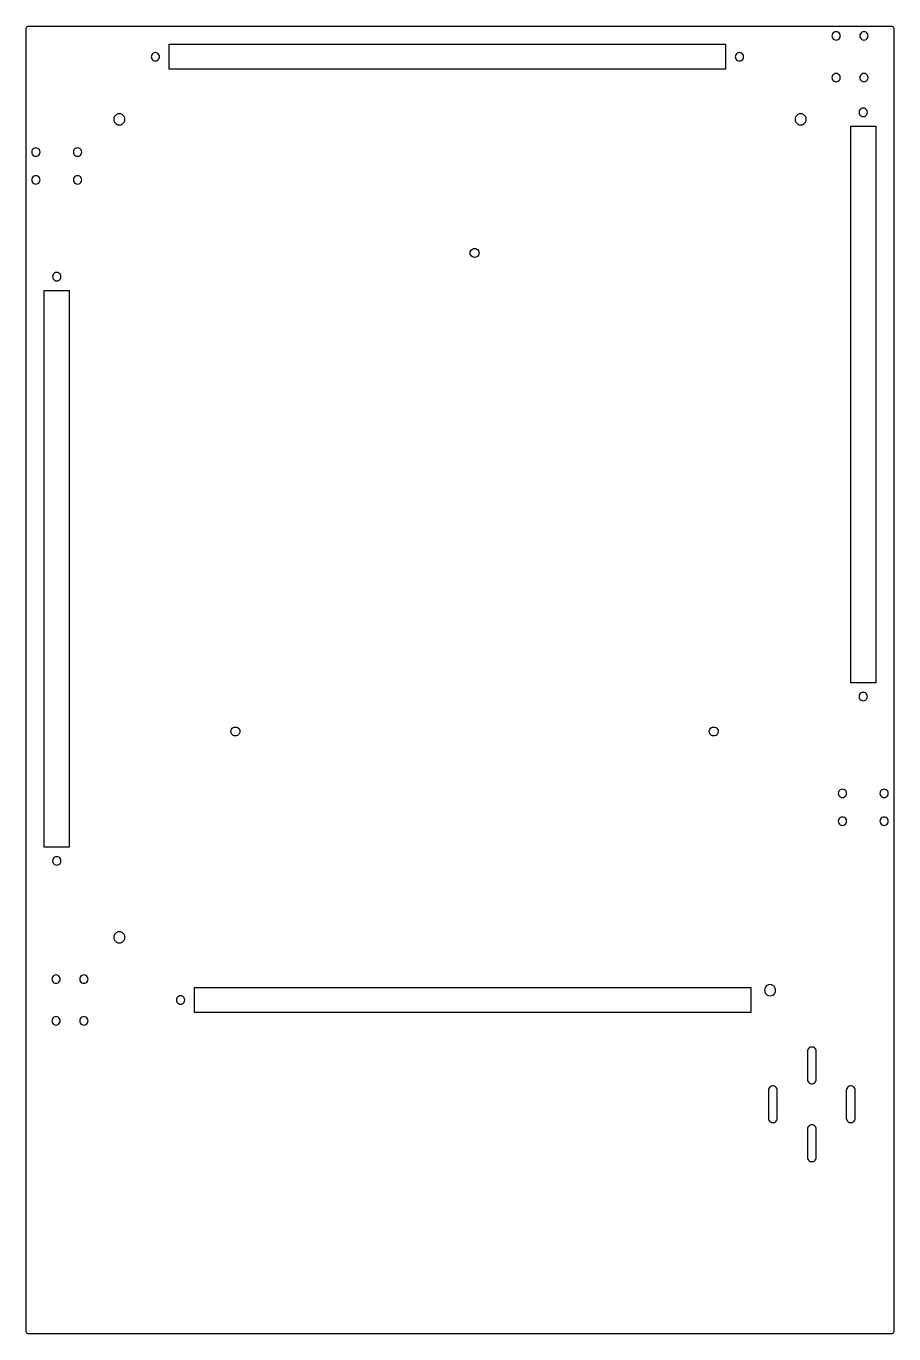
# Model space of a CAD drawing. Extents: x 0 to 312, y 0 to 470.
import ezdxf

# ---------------------------------------------------------------- set-up
doc = ezdxf.new("R2010")
doc.units = 0
doc.layers.add('GROUP0', color=18, linetype='CONTINUOUS')

msp = doc.modelspace()

# ---------------------------------------------------------------- linework, layer by layer
at = {"layer": 'GROUP0'}
for points in [[(0.29, 0.29), (0.13, 0.5), (0.03, 0.74), (0, 1), (0, 469), (0.03, 469.26), (0.13, 469.5), (0.29, 469.71), (0.5, 469.87), (0.74, 469.97), (1, 470), (311, 470), (311.26, 469.97), (311.5, 469.87), (311.71, 469.71), (311.87, 469.5), (311.97, 469.26), (312, 469), (312, 1), (311.97, 0.74), (311.87, 0.5), (311.71, 0.29), (311.5, 0.13), (311.26, 0.03), (311, 0), (1, 0), (0.74, 0.03), (0.5, 0.13)], [(289.95, 465.75), (290.19, 465.44), (290.5, 465.2), (290.86, 465.05), (291.25, 465), (291.64, 465.05), (292, 465.2), (292.31, 465.44), (292.55, 465.75), (292.7, 466.11), (292.75, 466.5), (292.7, 466.89), (292.55, 467.25), (292.31, 467.56), (292, 467.8), (291.64, 467.95), (291.25, 468), (290.86, 467.95), (290.5, 467.8), (290.19, 467.56), (289.95, 467.25), (289.8, 466.89), (289.75, 466.5), (289.8, 466.11)], [(299.95, 465.75), (300.19, 465.44), (300.5, 465.2), (300.86, 465.05), (301.25, 465), (301.64, 465.05), (302, 465.2), (302.31, 465.44), (302.55, 465.75), (302.7, 466.11), (302.75, 466.5), (302.7, 466.89), (302.55, 467.25), (302.31, 467.56), (302, 467.8), (301.64, 467.95), (301.25, 468), (300.86, 467.95), (300.5, 467.8), (300.19, 467.56), (299.95, 467.25), (299.8, 466.89), (299.75, 466.5), (299.8, 466.11)], [(51.47, 454.5), (51.47, 463.5), (251.47, 463.5), (251.47, 454.5)], [(45.02, 458.61), (45.17, 458.25), (45.41, 457.94), (45.72, 457.7), (46.08, 457.55), (46.47, 457.5), (46.86, 457.55), (47.22, 457.7), (47.53, 457.94), (47.77, 458.25), (47.92, 458.61), (47.97, 459), (47.92, 459.39), (47.77, 459.75), (47.53, 460.06), (47.22, 460.3), (46.86, 460.45), (46.47, 460.5), (46.08, 460.45), (45.72, 460.3), (45.41, 460.06), (45.17, 459.75), (45.02, 459.39), (44.97, 459)], [(255.17, 458.25), (255.41, 457.94), (255.72, 457.7), (256.08, 457.55), (256.47, 457.5), (256.86, 457.55), (257.22, 457.7), (257.53, 457.94), (257.77, 458.25), (257.92, 458.61), (257.97, 459), (257.92, 459.39), (257.77, 459.75), (257.53, 460.06), (257.22, 460.3), (256.86, 460.45), (256.47, 460.5), (256.08, 460.45), (255.72, 460.3), (255.41, 460.06), (255.17, 459.75), (255.02, 459.39), (254.97, 459), (255.02, 458.61)], [(289.95, 450.75), (290.19, 450.44), (290.5, 450.2), (290.86, 450.05), (291.25, 450), (291.64, 450.05), (292, 450.2), (292.31, 450.44), (292.55, 450.75), (292.7, 451.11), (292.75, 451.5), (292.7, 451.89), (292.55, 452.25), (292.31, 452.56), (292, 452.8), (291.64, 452.95), (291.25, 453), (290.86, 452.95), (290.5, 452.8), (290.19, 452.56), (289.95, 452.25), (289.8, 451.89), (289.75, 451.5), (289.8, 451.11)], [(299.95, 450.75), (300.19, 450.44), (300.5, 450.2), (300.86, 450.05), (301.25, 450), (301.64, 450.05), (302, 450.2), (302.31, 450.44), (302.55, 450.75), (302.7, 451.11), (302.75, 451.5), (302.7, 451.89), (302.55, 452.25), (302.31, 452.56), (302, 452.8), (301.64, 452.95), (301.25, 453), (300.86, 452.95), (300.5, 452.8), (300.19, 452.56), (299.95, 452.25), (299.8, 451.89), (299.75, 451.5), (299.8, 451.11)], [(31.57, 435.98), (31.77, 435.5), (32.09, 435.09), (32.5, 434.77), (32.98, 434.57), (33.5, 434.5), (34.02, 434.57), (34.5, 434.77), (34.91, 435.09), (35.23, 435.5), (35.43, 435.98), (35.5, 436.5), (35.43, 437.02), (35.23, 437.5), (34.91, 437.91), (34.5, 438.23), (34.02, 438.43), (33.5, 438.5), (32.98, 438.43), (32.5, 438.23), (32.09, 437.91), (31.77, 437.5), (31.57, 437.02), (31.5, 436.5)], [(276.77, 435.5), (277.09, 435.09), (277.5, 434.77), (277.98, 434.57), (278.5, 434.5), (279.02, 434.57), (279.5, 434.77), (279.91, 435.09), (280.23, 435.5), (280.43, 435.98), (280.5, 436.5), (280.43, 437.02), (280.23, 437.5), (279.91, 437.91), (279.5, 438.23), (279.02, 438.43), (278.5, 438.5), (277.98, 438.43), (277.5, 438.23), (277.09, 437.91), (276.77, 437.5), (276.57, 437.02), (276.5, 436.5), (276.57, 435.98)], [(299.7, 438.28), (299.94, 437.97), (300.25, 437.73), (300.28, 437.72), (300.61, 437.58), (301, 437.53), (301.39, 437.58), (301.75, 437.73), (302.06, 437.97), (302.3, 438.28), (302.45, 438.64), (302.5, 439.03), (302.45, 439.42), (302.3, 439.78), (302.06, 440.09), (301.75, 440.33), (301.39, 440.48), (301, 440.53), (300.61, 440.48), (300.25, 440.33), (300.18, 440.27), (299.94, 440.09), (299.7, 439.78), (299.55, 439.42), (299.5, 439.03), (299.55, 438.64)], [(296.5, 234.03), (296.5, 434.03), (305.5, 434.03), (305.5, 234.03)], [(2.05, 424.36), (2.2, 424), (2.44, 423.69), (2.75, 423.45), (3.11, 423.3), (3.5, 423.25), (3.89, 423.3), (4.25, 423.45), (4.56, 423.69), (4.8, 424), (4.95, 424.36), (5, 424.75), (4.95, 425.14), (4.8, 425.5), (4.56, 425.81), (4.25, 426.05), (3.89, 426.2), (3.5, 426.25), (3.11, 426.2), (2.75, 426.05), (2.44, 425.81), (2.2, 425.5), (2.05, 425.14), (2, 424.75)], [(17.05, 424.36), (17.2, 424), (17.44, 423.69), (17.75, 423.45), (18.11, 423.3), (18.5, 423.25), (18.89, 423.3), (19.25, 423.45), (19.56, 423.69), (19.8, 424), (19.95, 424.36), (20, 424.75), (19.95, 425.14), (19.8, 425.5), (19.56, 425.81), (19.25, 426.05), (18.89, 426.2), (18.5, 426.25), (18.11, 426.2), (17.75, 426.05), (17.44, 425.81), (17.2, 425.5), (17.05, 425.14), (17, 424.75)], [(2.05, 414.36), (2.2, 414), (2.44, 413.69), (2.75, 413.45), (3.11, 413.3), (3.5, 413.25), (3.89, 413.3), (4.25, 413.45), (4.56, 413.69), (4.8, 414), (4.95, 414.36), (5, 414.75), (4.95, 415.14), (4.8, 415.5), (4.56, 415.81), (4.25, 416.05), (3.89, 416.2), (3.5, 416.25), (3.11, 416.2), (2.75, 416.05), (2.44, 415.81), (2.2, 415.5), (2.05, 415.14), (2, 414.75)], [(17.05, 414.36), (17.2, 414), (17.44, 413.69), (17.75, 413.45), (18.11, 413.3), (18.5, 413.25), (18.89, 413.3), (19.25, 413.45), (19.56, 413.69), (19.8, 414), (19.95, 414.36), (20, 414.75), (19.95, 415.14), (19.8, 415.5), (19.56, 415.81), (19.25, 416.05), (18.89, 416.2), (18.5, 416.25), (18.11, 416.2), (17.75, 416.05), (17.44, 415.81), (17.2, 415.5), (17.05, 415.14), (17, 414.75)], [(159.86, 387.7), (159.7, 388.09), (159.65, 388.5), (159.7, 388.91), (159.86, 389.3), (160.12, 389.63), (160.45, 389.89), (160.84, 390.05), (161.25, 390.1), (161.66, 390.05), (162.05, 389.89), (162.38, 389.63), (162.64, 389.3), (162.8, 388.91), (162.85, 388.5), (162.8, 388.09), (162.64, 387.7), (162.38, 387.37), (162.05, 387.11), (161.66, 386.95), (161.25, 386.9), (160.84, 386.95), (160.45, 387.11), (160.12, 387.37)], [(9.55, 379.58), (9.7, 379.22), (9.94, 378.91), (10.25, 378.67), (10.61, 378.52), (11, 378.47), (11.39, 378.52), (11.75, 378.67), (12.06, 378.91), (12.3, 379.22), (12.45, 379.58), (12.5, 379.97), (12.45, 380.36), (12.3, 380.72), (12.06, 381.03), (11.75, 381.27), (11.39, 381.42), (11, 381.47), (10.61, 381.42), (10.25, 381.27), (9.94, 381.03), (9.7, 380.72), (9.55, 380.36), (9.5, 379.97)], [(6.5, 174.97), (6.5, 374.97), (15.5, 374.97), (15.5, 174.97)], [(299.94, 227.97), (300.25, 227.73), (300.61, 227.58), (301, 227.53), (301.39, 227.58), (301.75, 227.73), (302.06, 227.97), (302.3, 228.28), (302.45, 228.64), (302.5, 229.03), (302.45, 229.42), (302.3, 229.78), (302.06, 230.09), (301.75, 230.33), (301.39, 230.48), (301, 230.53), (300.61, 230.48), (300.25, 230.33), (299.94, 230.09), (299.7, 229.78), (299.55, 229.42), (299.5, 229.03), (299.55, 228.64), (299.7, 228.28)], [(73.86, 215.7), (73.7, 216.09), (73.65, 216.5), (73.7, 216.91), (73.86, 217.3), (74.12, 217.63), (74.45, 217.89), (74.84, 218.05), (75.25, 218.1), (75.66, 218.05), (76.05, 217.89), (76.38, 217.63), (76.64, 217.3), (76.8, 216.91), (76.85, 216.5), (76.8, 216.09), (76.64, 215.7), (76.38, 215.37), (76.05, 215.11), (75.66, 214.95), (75.25, 214.9), (74.84, 214.95), (74.45, 215.11), (74.12, 215.37)], [(246.12, 215.37), (245.86, 215.7), (245.7, 216.09), (245.65, 216.5), (245.7, 216.91), (245.86, 217.3), (246.12, 217.63), (246.45, 217.89), (246.84, 218.05), (247.25, 218.1), (247.66, 218.05), (248.05, 217.89), (248.38, 217.63), (248.64, 217.3), (248.8, 216.91), (248.85, 216.5), (248.8, 216.09), (248.64, 215.7), (248.38, 215.37), (248.05, 215.11), (247.66, 214.95), (247.25, 214.9), (246.84, 214.95), (246.45, 215.11)], [(292.44, 193.19), (292.75, 192.95), (293.11, 192.8), (293.5, 192.75), (293.89, 192.8), (294.25, 192.95), (294.56, 193.19), (294.8, 193.5), (294.95, 193.86), (295, 194.25), (294.95, 194.64), (294.8, 195), (294.56, 195.31), (294.25, 195.55), (293.89, 195.7), (293.5, 195.75), (293.11, 195.7), (292.75, 195.55), (292.44, 195.31), (292.2, 195), (292.05, 194.64), (292, 194.25), (292.05, 193.86), (292.2, 193.5)], [(307.75, 192.95), (308.11, 192.8), (308.5, 192.75), (308.89, 192.8), (309.25, 192.95), (309.56, 193.19), (309.8, 193.5), (309.95, 193.86), (310, 194.25), (309.95, 194.64), (309.8, 195), (309.56, 195.31), (309.25, 195.55), (308.89, 195.7), (308.5, 195.75), (308.11, 195.7), (307.75, 195.55), (307.44, 195.31), (307.2, 195), (307.05, 194.64), (307, 194.25), (307.05, 193.86), (307.2, 193.5), (307.44, 193.19)], [(292.75, 182.95), (293.11, 182.8), (293.5, 182.75), (293.89, 182.8), (294.25, 182.95), (294.56, 183.19), (294.8, 183.5), (294.95, 183.86), (295, 184.25), (294.95, 184.64), (294.8, 185), (294.56, 185.31), (294.25, 185.55), (293.89, 185.7), (293.5, 185.75), (293.11, 185.7), (292.75, 185.55), (292.44, 185.31), (292.2, 185), (292.05, 184.64), (292, 184.25), (292.05, 183.86), (292.2, 183.5), (292.44, 183.19)], [(307.75, 182.95), (308.11, 182.8), (308.5, 182.75), (308.89, 182.8), (309.25, 182.95), (309.56, 183.19), (309.8, 183.5), (309.95, 183.86), (310, 184.25), (309.95, 184.64), (309.8, 185), (309.56, 185.31), (309.25, 185.55), (308.89, 185.7), (308.5, 185.75), (308.11, 185.7), (307.75, 185.55), (307.44, 185.31), (307.2, 185), (307.05, 184.64), (307, 184.25), (307.05, 183.86), (307.2, 183.5), (307.44, 183.19)], [(9.7, 169.22), (9.94, 168.91), (10.25, 168.67), (10.61, 168.52), (11, 168.47), (11.39, 168.52), (11.75, 168.67), (12.06, 168.91), (12.3, 169.22), (12.45, 169.58), (12.5, 169.97), (12.45, 170.36), (12.3, 170.72), (12.06, 171.03), (11.75, 171.27), (11.39, 171.42), (11, 171.47), (10.61, 171.42), (10.25, 171.27), (9.94, 171.03), (9.7, 170.72), (9.55, 170.36), (9.5, 169.97), (9.55, 169.58)], [(32.09, 141.09), (32.5, 140.77), (32.98, 140.57), (33.5, 140.5), (34.02, 140.57), (34.5, 140.77), (34.91, 141.09), (35.23, 141.5), (35.43, 141.98), (35.5, 142.5), (35.43, 143.02), (35.23, 143.5), (34.91, 143.91), (34.5, 144.23), (34.02, 144.43), (33.5, 144.5), (32.98, 144.43), (32.5, 144.23), (32.09, 143.91), (31.77, 143.5), (31.57, 143.02), (31.5, 142.5), (31.57, 141.98), (31.77, 141.5)], [(9.69, 126.44), (10, 126.2), (10.36, 126.05), (10.75, 126), (11.14, 126.05), (11.5, 126.2), (11.81, 126.44), (12.05, 126.75), (12.2, 127.11), (12.25, 127.5), (12.2, 127.89), (12.05, 128.25), (11.81, 128.56), (11.5, 128.8), (11.14, 128.95), (10.75, 129), (10.36, 128.95), (10, 128.8), (9.69, 128.56), (9.45, 128.25), (9.3, 127.89), (9.25, 127.5), (9.3, 127.11), (9.45, 126.75)], [(19.69, 126.44), (20, 126.2), (20.36, 126.05), (20.75, 126), (21.14, 126.05), (21.5, 126.2), (21.81, 126.44), (22.05, 126.75), (22.2, 127.11), (22.25, 127.5), (22.2, 127.89), (22.05, 128.25), (21.81, 128.56), (21.5, 128.8), (21.14, 128.95), (20.75, 129), (20.36, 128.95), (20, 128.8), (19.69, 128.56), (19.45, 128.25), (19.3, 127.89), (19.25, 127.5), (19.3, 127.11), (19.45, 126.75)], [(60.53, 115.5), (60.53, 124.5), (260.53, 124.5), (260.53, 115.5)], [(266.5, 121.77), (266.98, 121.57), (267.5, 121.5), (268.02, 121.57), (268.5, 121.77), (268.91, 122.09), (269.23, 122.5), (269.43, 122.98), (269.5, 123.5), (269.43, 124.02), (269.23, 124.5), (268.91, 124.91), (268.5, 125.23), (268.02, 125.43), (267.5, 125.5), (266.98, 125.43), (266.5, 125.23), (266.09, 124.91), (265.77, 124.5), (265.57, 124.02), (265.5, 123.5), (265.57, 122.98), (265.77, 122.5), (266.09, 122.09)], [(54.47, 118.94), (54.78, 118.7), (55.14, 118.55), (55.53, 118.5), (55.92, 118.55), (56.28, 118.7), (56.59, 118.94), (56.83, 119.25), (56.98, 119.61), (57.03, 120), (56.98, 120.39), (56.83, 120.75), (56.59, 121.06), (56.28, 121.3), (55.92, 121.45), (55.53, 121.5), (55.14, 121.45), (54.78, 121.3), (54.47, 121.06), (54.23, 120.75), (54.08, 120.39), (54.03, 120), (54.08, 119.61), (54.23, 119.25)], [(9.69, 111.44), (10, 111.2), (10.36, 111.05), (10.75, 111), (11.14, 111.05), (11.5, 111.2), (11.81, 111.44), (12.05, 111.75), (12.2, 112.11), (12.25, 112.5), (12.2, 112.89), (12.05, 113.25), (11.81, 113.56), (11.5, 113.8), (11.14, 113.95), (10.75, 114), (10.36, 113.95), (10, 113.8), (9.69, 113.56), (9.45, 113.25), (9.3, 112.89), (9.25, 112.5), (9.3, 112.11), (9.45, 111.75)], [(19.69, 111.44), (20, 111.2), (20.36, 111.05), (20.75, 111), (21.14, 111.05), (21.5, 111.2), (21.81, 111.44), (22.05, 111.75), (22.2, 112.11), (22.25, 112.5), (22.2, 112.89), (22.05, 113.25), (21.81, 113.56), (21.5, 113.8), (21.14, 113.95), (20.75, 114), (20.36, 113.95), (20, 113.8), (19.69, 113.56), (19.45, 113.25), (19.3, 112.89), (19.25, 112.5), (19.3, 112.11), (19.45, 111.75)], [(281.59, 90.18), (281.93, 90), (282.31, 89.91), (282.69, 89.91), (283.07, 90), (283.41, 90.18), (283.7, 90.44), (283.92, 90.76), (284.05, 91.12), (284.1, 91.5), (284.1, 101.5), (284.09, 101.69), (284.05, 101.88), (283.92, 102.24), (283.7, 102.56), (283.41, 102.82), (283.07, 103), (282.69, 103.09), (282.31, 103.09), (281.93, 103), (281.59, 102.82), (281.3, 102.56), (281.08, 102.24), (280.95, 101.88), (280.9, 101.5), (280.9, 91.5), (280.95, 91.12), (281.08, 90.76), (281.3, 90.44)], [(267.59, 76.18), (267.93, 76), (268.31, 75.91), (268.69, 75.91), (269.07, 76), (269.41, 76.18), (269.7, 76.44), (269.92, 76.76), (270.05, 77.12), (270.1, 77.5), (270.1, 87.5), (270.05, 87.88), (269.92, 88.24), (269.7, 88.56), (269.41, 88.82), (269.07, 89), (268.69, 89.09), (268.31, 89.09), (267.93, 89), (267.59, 88.82), (267.3, 88.56), (267.08, 88.24), (266.95, 87.88), (266.9, 87.5), (266.9, 77.5), (266.95, 77.12), (267.08, 76.76), (267.3, 76.44)], [(295.59, 76.18), (295.93, 76), (296.31, 75.91), (296.69, 75.91), (297.07, 76), (297.41, 76.18), (297.7, 76.44), (297.92, 76.76), (298.05, 77.12), (298.1, 77.5), (298.1, 87.5), (298.05, 87.88), (297.92, 88.24), (297.7, 88.56), (297.41, 88.82), (297.07, 89), (296.69, 89.09), (296.31, 89.09), (295.93, 89), (295.59, 88.82), (295.3, 88.56), (295.08, 88.24), (294.95, 87.88), (294.9, 87.5), (294.9, 77.5), (294.95, 77.12), (295.08, 76.76), (295.3, 76.44)], [(281.59, 62.18), (281.93, 62), (282.31, 61.91), (282.69, 61.91), (283.07, 62), (283.41, 62.18), (283.7, 62.44), (283.92, 62.76), (284.05, 63.12), (284.1, 63.5), (284.1, 73.5), (284.09, 73.69), (284.05, 73.88), (283.92, 74.24), (283.7, 74.56), (283.41, 74.82), (283.07, 75), (282.69, 75.09), (282.31, 75.09), (281.93, 75), (281.59, 74.82), (281.3, 74.56), (281.08, 74.24), (280.95, 73.88), (280.9, 73.5), (280.9, 63.5), (280.95, 63.12), (281.08, 62.76), (281.3, 62.44)]]:
    msp.add_lwpolyline(points, close=True, dxfattribs=at)

doc.saveas('drawing.dxf')
